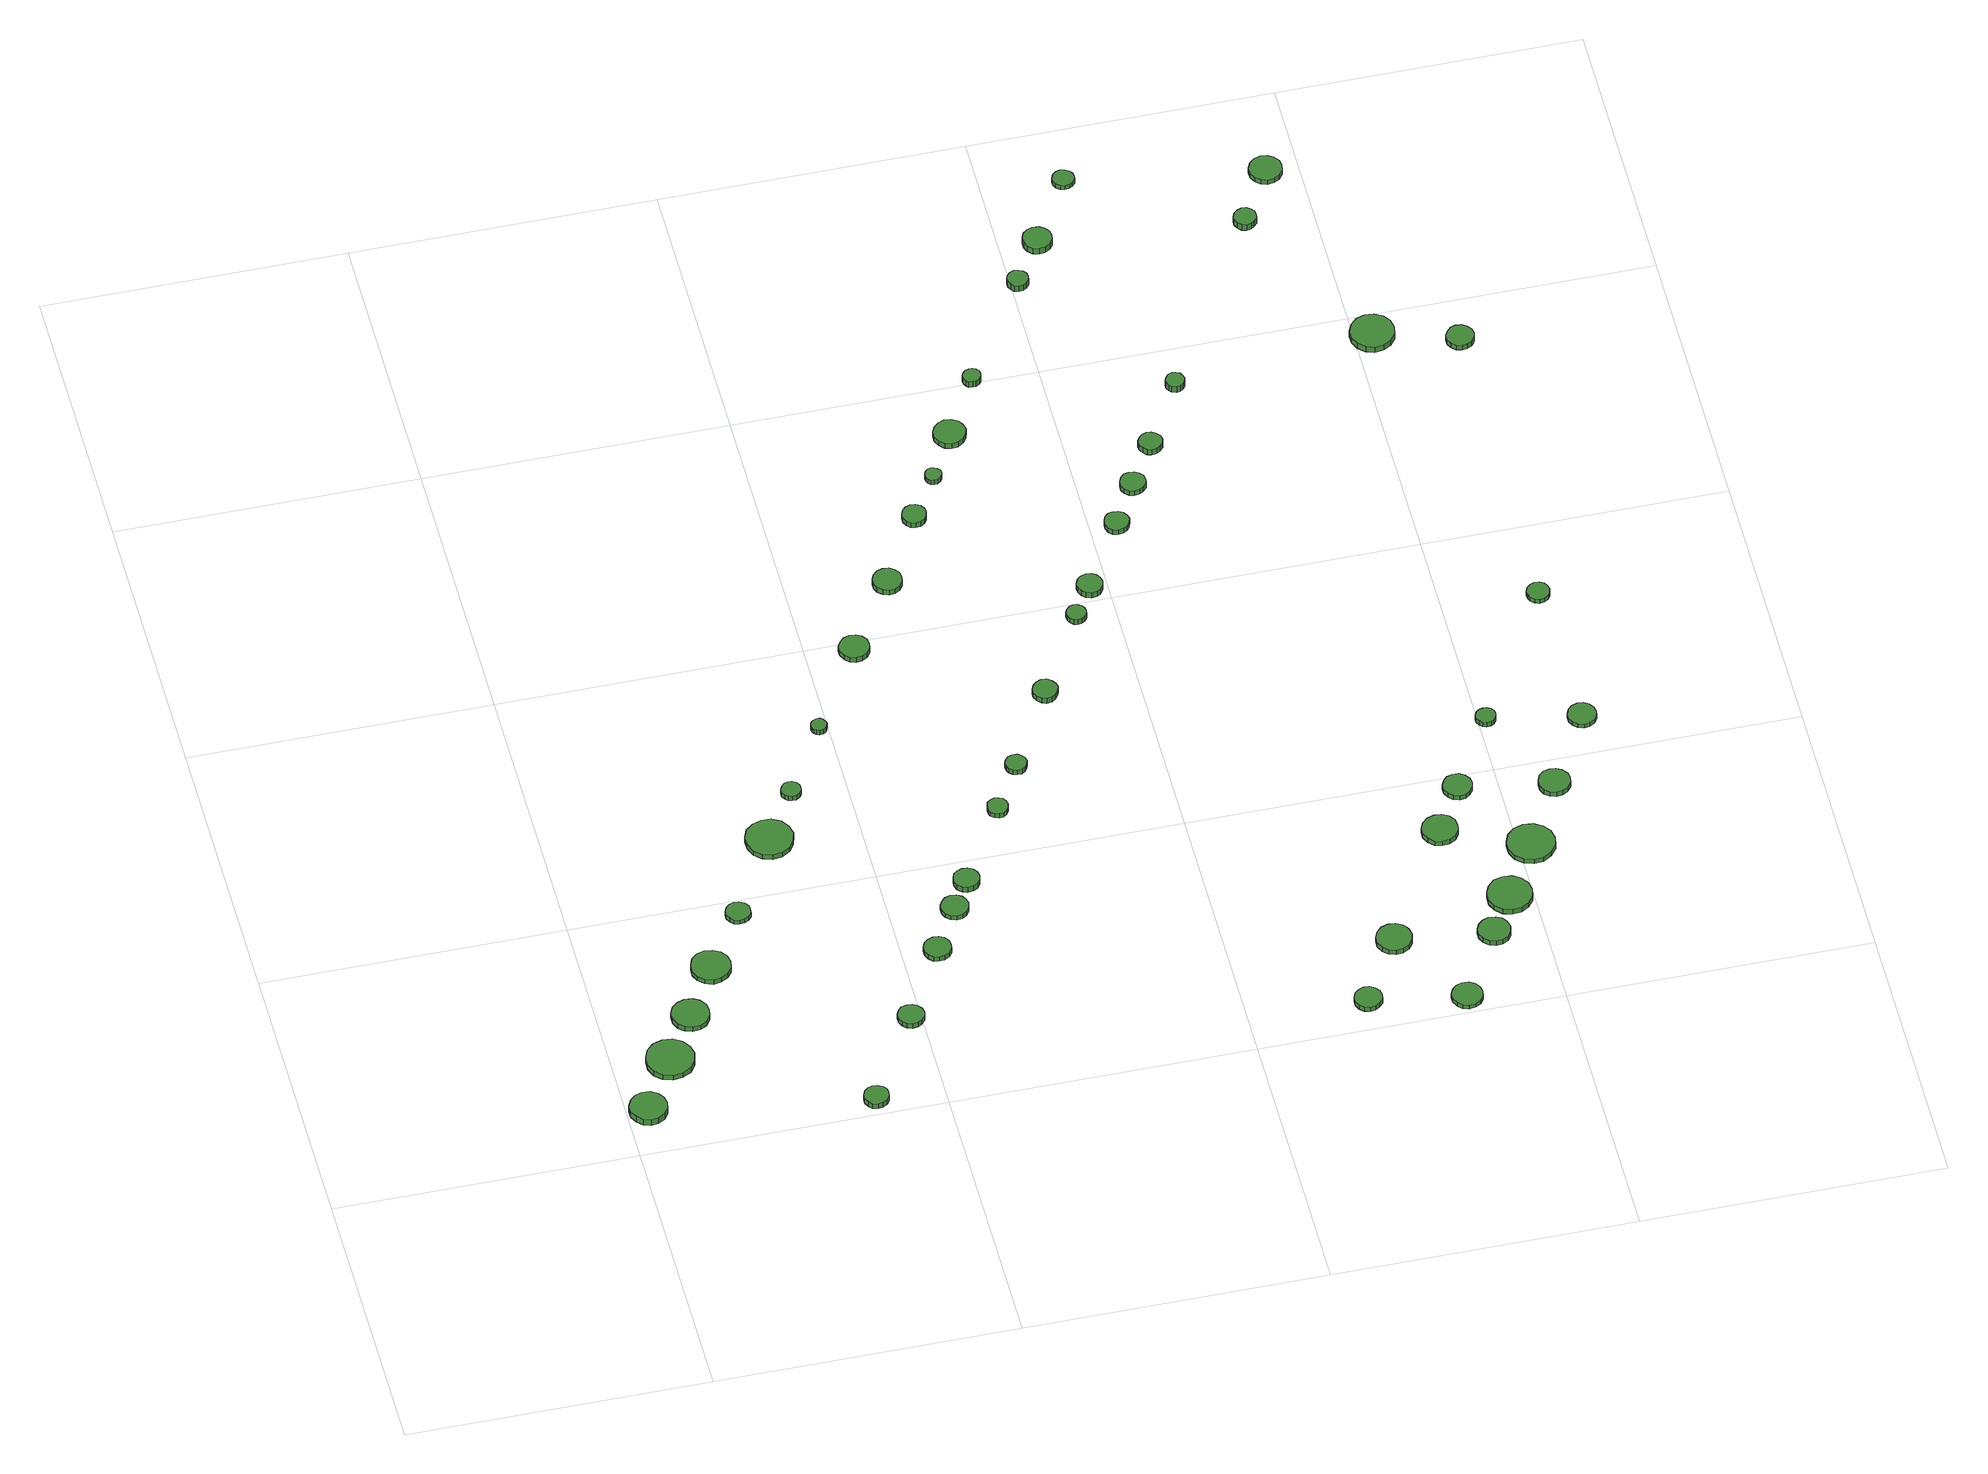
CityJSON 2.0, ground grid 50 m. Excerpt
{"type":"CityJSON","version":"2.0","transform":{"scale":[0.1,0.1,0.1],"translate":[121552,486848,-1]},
"CityObjects":{
"tree1":{"type":"SolitaryVegetationObject","attributes":{"function":"something"},"geometry":[{"type":"MultiSurface","lod":"1","boundaries":[[[0,1,2,3,4,5,6,7,8,9,10,11,12,13,14]],[[15,16,17,18,19,20,21,22,23,24,25,26,27,28,29]],[[0,29,28,1]],[[1,28,27,2]],[[2,27,26,3]],[[3,26,25,4]],[[4,25,24,5]],[[5,24,23,6]],[[6,23,22,7]],[[7,22,21,8]],[[8,21,20,9]],[[9,20,19,10]],[[10,19,18,11]],[[11,18,17,12]],[[12,17,16,13]],[[13,16,15,14]],[[14,15,29,0]]]}]},
"tree2":{"type":"SolitaryVegetationObject","attributes":{"function":"something"},"geometry":[{"type":"MultiSurface","lod":"1","boundaries":[[[30,31,32,33,34,35,36,37,38,39,40,41,42,43,44]],[[45,46,47,48,49,50,51,52,53,54,55,56,57,58,59]],[[30,59,58,31]],[[31,58,57,32]],[[32,57,56,33]],[[33,56,55,34]],[[34,55,54,35]],[[35,54,53,36]],[[36,53,52,37]],[[37,52,51,38]],[[38,51,50,39]],[[39,50,49,40]],[[40,49,48,41]],[[41,48,47,42]],[[42,47,46,43]],[[43,46,45,44]],[[44,45,59,30]]]}]},
"tree3":{"type":"SolitaryVegetationObject","attributes":{"function":"something"},"geometry":[{"type":"MultiSurface","lod":"1","boundaries":[[[60,61,62,63,64,65,66,67,68,69,70,71,72,73,74]],[[75,76,77,78,79,80,81,82,83,84,85,86,87,88,89]],[[60,89,88,61]],[[61,88,87,62]],[[62,87,86,63]],[[63,86,85,64]],[[64,85,84,65]],[[65,84,83,66]],[[66,83,82,67]],[[67,82,81,68]],[[68,81,80,69]],[[69,80,79,70]],[[70,79,78,71]],[[71,78,77,72]],[[72,77,76,73]],[[73,76,75,74]],[[74,75,89,60]]]}]},
"tree4":{"type":"SolitaryVegetationObject","attributes":{"function":"something"},"geometry":[{"type":"MultiSurface","lod":"1","boundaries":[[[90,91,92,93,94,95,96,97,98,99,100,101,102,103,104]],[[105,106,107,108,109,110,111,112,113,114,115,116,117,118,119]],[[90,119,118,91]],[[91,118,117,92]],[[92,117,116,93]],[[93,116,115,94]],[[94,115,114,95]],[[95,114,113,96]],[[96,113,112,97]],[[97,112,111,98]],[[98,111,110,99]],[[99,110,109,100]],[[100,109,108,101]],[[101,108,107,102]],[[102,107,106,103]],[[103,106,105,104]],[[104,105,119,90]]]}]},
"tree5":{"type":"SolitaryVegetationObject","attributes":{"function":"something"},"geometry":[{"type":"MultiSurface","lod":"1","boundaries":[[[120,121,122,123,124,125,126,127,128,129,130,131,132,133,134]],[[135,136,137,138,139,140,141,142,143,144,145,146,147,148,149]],[[120,149,148,121]],[[121,148,147,122]],[[122,147,146,123]],[[123,146,145,124]],[[124,145,144,125]],[[125,144,143,126]],[[126,143,142,127]],[[127,142,141,128]],[[128,141,140,129]],[[129,140,139,130]],[[130,139,138,131]],[[131,138,137,132]],[[132,137,136,133]],[[133,136,135,134]],[[134,135,149,120]]]}]},
"tree6":{"type":"SolitaryVegetationObject","attributes":{"function":"something"},"geometry":[{"type":"MultiSurface","lod":"1","boundaries":[[[150,151,152,153,154,155,156,157,158,159,160,161,162,163,164]],[[165,166,167,168,169,170,171,172,173,174,175,176,177,178,179]],[[150,179,178,151]],[[151,178,177,152]],[[152,177,176,153]],[[153,176,175,154]],[[154,175,174,155]],[[155,174,173,156]],[[156,173,172,157]],[[157,172,171,158]],[[158,171,170,159]],[[159,170,169,160]],[[160,169,168,161]],[[161,168,167,162]],[[162,167,166,163]],[[163,166,165,164]],[[164,165,179,150]]]}]},
"tree7":{"type":"SolitaryVegetationObject","attributes":{"function":"something"},"geometry":[{"type":"MultiSurface","lod":"1","boundaries":[[[180,181,182,183,184,185,186,187,188,189,190,191,192,193,194]],[[195,196,197,198,199,200,201,202,203,204,205,206,207,208,209]],[[180,209,208,181]],[[181,208,207,182]],[[182,207,206,183]],[[183,206,205,184]],[[184,205,204,185]],[[185,204,203,186]],[[186,203,202,187]],[[187,202,201,188]],[[188,201,200,189]],[[189,200,199,190]],[[190,199,198,191]],[[191,198,197,192]],[[192,197,196,193]],[[193,196,195,194]],[[194,195,209,180]]]}]},
"tree8":{"type":"SolitaryVegetationObject","attributes":{"function":"something"},"geometry":[{"type":"MultiSurface","lod":"1","boundaries":[[[210,211,212,213,214,215,216,217,218,219,220,221,222,223,224]],[[225,226,227,228,229,230,231,232,233,234,235,236,237,238,239]],[[210,239,238,211]],[[211,238,237,212]],[[212,237,236,213]],[[213,236,235,214]],[[214,235,234,215]],[[215,234,233,216]],[[216,233,232,217]],[[217,232,231,218]],[[218,231,230,219]],[[219,230,229,220]],[[220,229,228,221]],[[221,228,227,222]],[[222,227,226,223]],[[223,226,225,224]],[[224,225,239,210]]]}]},
"tree9":{"type":"SolitaryVegetationObject","attributes":{"function":"something"},"geometry":[{"type":"MultiSurface","lod":"1","boundaries":[[[240,241,242,243,244,245,246,247,248,249,250,251,252,253,254]],[[255,256,257,258,259,260,261,262,263,264,265,266,267,268,269]],[[240,269,268,241]],[[241,268,267,242]],[[242,267,266,243]],[[243,266,265,244]],[[244,265,264,245]],[[245,264,263,246]],[[246,263,262,247]],[[247,262,261,248]],[[248,261,260,249]],[[249,260,259,250]],[[250,259,258,251]],[[251,258,257,252]],[[252,257,256,253]],[[253,256,255,254]],[[254,255,269,240]]]}]},
"tree10":{"type":"SolitaryVegetationObject","attributes":{"function":"something"},"geometry":[{"type":"MultiSurface","lod":"1","boundaries":[[[270,271,272,273,274,275,276,277,278,279,280,281,282,283,284]],[[285,286,287,288,289,290,291,292,293,294,295,296,297,298,299]],[[270,299,298,271]],[[271,298,297,272]],[[272,297,296,273]],[[273,296,295,274]],[[274,295,294,275]],[[275,294,293,276]],[[276,293,292,277]],[[277,292,291,278]],[[278,291,290,279]],[[279,290,289,280]],[[280,289,288,281]],[[281,288,287,282]],[[282,287,286,283]],[[283,286,285,284]],[[284,285,299,270]]]}]},
"tree11":{"type":"SolitaryVegetationObject","attributes":{"function":"something"},"geometry":[{"type":"MultiSurface","lod":"1","boundaries":[[[300,301,302,303,304,305,306,307,308,309,310,311,312,313,314]],[[315,316,317,318,319,320,321,322,323,324,325,326,327,328,329]],[[300,329,328,301]],[[301,328,327,302]],[[302,327,326,303]],[[303,326,325,304]],[[304,325,324,305]],[[305,324,323,306]],[[306,323,322,307]],[[307,322,321,308]],[[308,321,320,309]],[[309,320,319,310]],[[310,319,318,311]],[[311,318,317,312]],[[312,317,316,313]],[[313,316,315,314]],[[314,315,329,300]]]}]},
"tree12":{"type":"SolitaryVegetationObject","attributes":{"function":"something"},"geometry":[{"type":"MultiSurface","lod":"1","boundaries":[[[330,331,332,333,334,335,336,337,338,339,340,341,342,343,344]],[[345,346,347,348,349,350,351,352,353,354,355,356,357,358,359]],[[330,359,358,331]],[[331,358,357,332]],[[332,357,356,333]],[[333,356,355,334]],[[334,355,354,335]],[[335,354,353,336]],[[336,353,352,337]],[[337,352,351,338]],[[338,351,350,339]],[[339,350,349,340]],[[340,349,348,341]],[[341,348,347,342]],[[342,347,346,343]],[[343,346,345,344]],[[344,345,359,330]]]}]},
"tree13":{"type":"SolitaryVegetationObject","attributes":{"function":"something"},"geometry":[{"type":"MultiSurface","lod":"1","boundaries":[[[360,361,362,363,364,365,366,367,368,369,370,371,372,373,374]],[[375,376,377,378,379,380,381,382,383,384,385,386,387,388,389]],[[360,389,388,361]],[[361,388,387,362]],[[362,387,386,363]],[[363,386,385,364]],[[364,385,384,365]],[[365,384,383,366]],[[366,383,382,367]],[[367,382,381,368]],[[368,381,380,369]],[[369,380,379,370]],[[370,379,378,371]],[[371,378,377,372]],[[372,377,376,373]],[[373,376,375,374]],[[374,375,389,360]]]}]},
"tree14":{"type":"SolitaryVegetationObject","attributes":{"function":"something"},"geometry":[{"type":"MultiSurface","lod":"1","boundaries":[[[390,391,392,393,394,395,396,397,398,399,400,401,402,403,404]],[[405,406,407,408,409,410,411,412,413,414,415,416,417,418,419]],[[390,419,418,391]],[[391,418,417,392]],[[392,417,416,393]],[[393,416,415,394]],[[394,415,414,395]],[[395,414,413,396]],[[396,413,412,397]],[[397,412,411,398]],[[398,411,410,399]],[[399,410,409,400]],[[400,409,408,401]],[[401,408,407,402]],[[402,407,406,403]],[[403,406,405,404]],[[404,405,419,390]]]}]},
"tree15":{"type":"SolitaryVegetationObject","attributes":{"function":"something"},"geometry":[{"type":"MultiSurface","lod":"1","boundaries":[[[420,421,422,423,424,425,426,427,428,429,430,431,432,433,434]],[[435,436,437,438,439,440,441,442,443,444,445,446,447,448,449]],[[420,449,448,421]],[[421,448,447,422]],[[422,447,446,423]],[[423,446,445,424]],[[424,445,444,425]],[[425,444,443,426]],[[426,443,442,427]],[[427,442,441,428]],[[428,441,440,429]],[[429,440,439,430]],[[430,439,438,431]],[[431,438,437,432]],[[432,437,436,433]],[[433,436,435,434]],[[434,435,449,420]]]}]},
"tree16":{"type":"SolitaryVegetationObject","attributes":{"function":"something"},"geometry":[{"type":"MultiSurface","lod":"1","boundaries":[[[450,451,452,453,454,455,456,457,458,459,460,461,462,463,464]],[[465,466,467,468,469,470,471,472,473,474,475,476,477,478,479]],[[450,479,478,451]],[[451,478,477,452]],[[452,477,476,453]],[[453,476,475,454]],[[454,475,474,455]],[[455,474,473,456]],[[456,473,472,457]],[[457,472,471,458]],[[458,471,470,459]],[[459,470,469,460]],[[460,469,468,461]],[[461,468,467,462]],[[462,467,466,463]],[[463,466,465,464]],[[464,465,479,450]]]}]},
"tree17":{"type":"SolitaryVegetationObject","attributes":{"function":"something"},"geometry":[{"type":"MultiSurface","lod":"1","boundaries":[[[480,481,482,483,484,485,486,487,488,489,490,491,492,493,494]],[[495,496,497,498,499,500,501,502,503,504,505,506,507,508,509]],[[480,509,508,481]],[[481,508,507,482]],[[482,507,506,483]],[[483,506,505,484]],[[484,505,504,485]],[[485,504,503,486]],[[486,503,502,487]],[[487,502,501,488]],[[488,501,500,489]],[[489,500,499,490]],[[490,499,498,491]],[[491,498,497,492]],[[492,497,496,493]],[[493,496,495,494]],[[494,495,509,480]]]}]},
"tree18":{"type":"SolitaryVegetationObject","attributes":{"function":"something"},"geometry":[{"type":"MultiSurface","lod":"1","boundaries":[[[510,511,512,513,514,515,516,517,518,519,520,521,522,523,524]],[[525,526,527,528,529,530,531,532,533,534,535,536,537,538,539]],[[510,539,538,511]],[[511,538,537,512]],[[512,537,536,513]],[[513,536,535,514]],[[514,535,534,515]],[[515,534,533,516]],[[516,533,532,517]],[[517,532,531,518]],[[518,531,530,519]],[[519,530,529,520]],[[520,529,528,521]],[[521,528,527,522]],[[522,527,526,523]],[[523,526,525,524]],[[524,525,539,510]]]}]},
"tree19":{"type":"SolitaryVegetationObject","attributes":{"function":"something"},"geometry":[{"type":"MultiSurface","lod":"1","boundaries":[[[540,541,542,543,544,545,546,547,548,549,550,551,552,553,554]],[[555,556,557,558,559,560,561,562,563,564,565,566,567,568,569]],[[540,569,568,541]],[[541,568,567,542]],[[542,567,566,543]],[[543,566,565,544]],[[544,565,564,545]],[[545,564,563,546]],[[546,563,562,547]],[[547,562,561,548]],[[548,561,560,549]],[[549,560,559,550]],[[550,559,558,551]],[[551,558,557,552]],[[552,557,556,553]],[[553,556,555,554]],[[554,555,569,540]]]}]},
"tree20":{"type":"SolitaryVegetationObject","attributes":{"function":"something"},"geometry":[{"type":"MultiSurface","lod":"1","boundaries":[[[570,571,572,573,574,575,576,577,578,579,580,581,582,583,584]],[[585,586,587,588,589,590,591,592,593,594,595,596,597,598,599]],[[570,599,598,571]],[[571,598,597,572]],[[572,597,596,573]],[[573,596,595,574]],[[574,595,594,575]],[[575,594,593,576]],[[576,593,592,577]],[[577,592,591,578]],[[578,591,590,579]],[[579,590,589,580]],[[580,589,588,581]],[[581,588,587,582]],[[582,587,586,583]],[[583,586,585,584]],[[584,585,599,570]]]}]},
"tree21":{"type":"SolitaryVegetationObject","attributes":{"function":"something"},"geometry":[{"type":"MultiSurface","lod":"1","boundaries":[[[600,601,602,603,604,605,606,607,608,609,610,611,612,613,614]],[[615,616,617,618,619,620,621,622,623,624,625,626,627,628,629]],[[600,629,628,601]],[[601,628,627,602]],[[602,627,626,603]],[[603,626,625,604]],[[604,625,624,605]],[[605,624,623,606]],[[606,623,622,607]],[[607,622,621,608]],[[608,621,620,609]],[[609,620,619,610]],[[610,619,618,611]],[[611,618,617,612]],[[612,617,616,613]],[[613,616,615,614]],[[614,615,629,600]]]}]},
"tree22":{"type":"SolitaryVegetationObject","attributes":{"function":"something"},"geometry":[{"type":"MultiSurface","lod":"1","boundaries":[[[630,631,632,633,634,635,636,637,638,639,640,641,642,643,644]],[[645,646,647,648,649,650,651,652,653,654,655,656,657,658,659]],[[630,659,658,631]],[[631,658,657,632]],[[632,657,656,633]],[[633,656,655,634]],[[634,655,654,635]],[[635,654,653,636]],[[636,653,652,637]],[[637,652,651,638]],[[638,651,650,639]],[[639,650,649,640]],[[640,649,648,641]],[[641,648,647,642]],[[642,647,646,643]],[[643,646,645,644]],[[644,645,659,630]]]}]},
"tree23":{"type":"SolitaryVegetationObject","attributes":{"function":"something"},"geometry":[{"type":"MultiSurface","lod":"1","boundaries":[[[660,661,662,663,664,665,666,667,668,669,670,671,672,673,674]],[[675,676,677,678,679,680,681,682,683,684,685,686,687,688,689]],[[660,689,688,661]],[[661,688,687,662]],[[662,687,686,663]],[[663,686,685,664]],[[664,685,684,665]],[[665,684,683,666]],[[666,683,682,667]],[[667,682,681,668]],[[668,681,680,669]],[[669,680,679,670]],[[670,679,678,671]],[[671,678,677,672]],[[672,677,676,673]],[[673,676,675,674]],[[674,675,689,660]]]}]},
"tree24":{"type":"SolitaryVegetationObject","attributes":{"function":"something"},"geometry":[{"type":"MultiSurface","lod":"1","boundaries":[[[690,691,692,693,694,695,696,697,698,699,700,701,702,703,704]],[[705,706,707,708,709,710,711,712,713,714,715,716,717,718,719]],[[690,719,718,691]],[[691,718,717,692]],[[692,717,716,693]],[[693,716,715,694]],[[694,715,714,695]],[[695,714,713,696]],[[696,713,712,697]],[[697,712,711,698]],[[698,711,710,699]],[[699,710,709,700]],[[700,709,708,701]],[[701,708,707,702]],[[702,707,706,703]],[[703,706,705,704]],[[704,705,719,690]]]}]},
"tree25":{"type":"SolitaryVegetationObject","attributes":{"function":"something"},"geometry":[{"type":"MultiSurface","lod":"1","boundaries":[[[720,721,722,723,724,725,726,727,728,729,730,731,732,733,734]],[[735,736,737,738,739,740,741,742,743,744,745,746,747,748,749]],[[720,749,748,721]],[[721,748,747,722]],[[722,747,746,723]],[[723,746,745,724]],[[724,745,744,725]],[[725,744,743,726]],[[726,743,742,727]],[[727,742,741,728]],[[728,741,740,729]],[[729,740,739,730]],[[730,739,738,731]],[[731,738,737,732]],[[732,737,736,733]],[[733,736,735,734]],[[734,735,749,720]]]}]},
"tree26":{"type":"SolitaryVegetationObject","attributes":{"function":"something"},"geometry":[{"type":"MultiSurface","lod":"1","boundaries":[[[750,751,752,753,754,755,756,757,758,759,760,761,762,763,764]],[[765,766,767,768,769,770,771,772,773,774,775,776,777,778,779]],[[750,779,778,751]],[[751,778,777,752]],[[752,777,776,753]],[[753,776,775,754]],[[754,775,774,755]],[[755,774,773,756]],[[756,773,772,757]],[[757,772,771,758]],[[758,771,770,759]],[[759,770,769,760]],[[760,769,768,761]],[[761,768,767,762]],[[762,767,766,763]],[[763,766,765,764]],[[764,765,779,750]]]}]},
"tree27":{"type":"SolitaryVegetationObject","attributes":{"function":"something"},"geometry":[{"type":"MultiSurface","lod":"1","boundaries":[[[780,781,782,783,784,785,786,787,788,789,790,791,792,793,794]],[[795,796,797,798,799,800,801,802,803,804,805,806,807,808,809]],[[780,809,808,781]],[[781,808,807,782]],[[782,807,806,783]],[[783,806,805,784]],[[784,805,804,785]],[[785,804,803,786]],[[786,803,802,787]],[[787,802,801,788]],[[788,801,800,789]],[[789,800,799,790]],[[790,799,798,791]],[[791,798,797,792]],[[792,797,796,793]],[[793,796,795,794]],[[794,795,809,780]]]}]},
"tree28":{"type":"SolitaryVegetationObject","attributes":{"function":"something"},"geometry":[{"type":"MultiSurface","lod":"1","boundaries":[[[810,811,812,813,814,815,816,817,818,819,820,821,822,823,824]],[[825,826,827,828,829,830,831,832,833,834,835,836,837,838,839]],[[810,839,838,811]],[[811,838,837,812]],[[812,837,836,813]],[[813,836,835,814]],[[814,835,834,815]],[[815,834,833,816]],[[816,833,832,817]],[[817,832,831,818]],[[818,831,830,819]],[[819,830,829,820]],[[820,829,828,821]],[[821,828,827,822]],[[822,827,826,823]],[[823,826,825,824]],[[824,825,839,810]]]}]},
"tree29":{"type":"SolitaryVegetationObject","attributes":{"function":"something"},"geometry":[{"type":"MultiSurface","lod":"1","boundaries":[[[840,841,842,843,844,845,846,847,848,849,850,851,852,853,854]],[[855,856,857,858,859,860,861,862,863,864,865,866,867,868,869]],[[840,869,868,841]],[[841,868,867,842]],[[842,867,866,843]],[[843,866,865,844]],[[844,865,864,845]],[[845,864,863,846]],[[846,863,862,847]],[[847,862,861,848]],[[848,861,860,849]],[[849,860,859,850]],[[850,859,858,851]],[[851,858,857,852]],[[852,857,856,853]],[[853,856,855,854]],[[854,855,869,840]]]}]},
"tree30":{"type":"SolitaryVegetationObject","attributes":{"function":"something"},"geometry":[{"type":"MultiSurface","lod":"1","boundaries":[[[870,871,872,873,874,875,876,877,878,879,880,881,882,883,884]],[[885,886,887,888,889,890,891,892,893,894,895,896,897,898,899]],[[870,899,898,871]],[[871,898,897,872]],[[872,897,896,873]],[[873,896,895,874]],[[874,895,894,875]],[[875,894,893,876]],[[876,893,892,877]],[[877,892,891,878]],[[878,891,890,879]],[[879,890,889,880]],[[880,889,888,881]],[[881,888,887,882]],[[882,887,886,883]],[[883,886,885,884]],[[884,885,899,870]]]}]},
"tree31":{"type":"SolitaryVegetationObject","attributes":{"function":"something"},"geometry":[{"type":"MultiSurface","lod":"1","boundaries":[[[900,901,902,903,904,905,906,907,908,909,910,911,912,913,914]],[[915,916,917,918,919,920,921,922,923,924,925,926,927,928,929]],[[900,929,928,901]],[[901,928,927,902]],[[902,927,926,903]],[[903,926,925,904]],[[904,925,924,905]],[[905,924,923,906]],[[906,923,922,907]],[[907,922,921,908]],[[908,921,920,909]],[[909,920,919,910]],[[910,919,918,911]],[[911,918,917,912]],[[912,917,916,913]],[[913,916,915,914]],[[914,915,929,900]]]}]},
"tree32":{"type":"SolitaryVegetationObject","attributes":{"function":"something"},"geometry":[{"type":"MultiSurface","lod":"1","boundaries":[[[930,931,932,933,934,935,936,937,938,939,940,941,942,943,944]],[[945,946,947,948,949,950,951,952,953,954,955,956,957,958,959]],[[930,959,958,931]],[[931,958,957,932]],[[932,957,956,933]],[[933,956,955,934]],[[934,955,954,935]],[[935,954,953,936]],[[936,953,952,937]],[[937,952,951,938]],[[938,951,950,939]],[[939,950,949,940]],[[940,949,948,941]],[[941,948,947,942]],[[942,947,946,943]],[[943,946,945,944]],[[944,945,959,930]]]}]},
"tree33":{"type":"SolitaryVegetationObject","attributes":{"function":"something"},"geometry":[{"type":"MultiSurface","lod":"1","boundaries":[[[960,961,962,963,964,965,966,967,968,969,970,971,972,973,974]],[[975,976,977,978,979,980,981,982,983,984,985,986,987,988,989]],[[960,989,988,961]],[[961,988,987,962]],[[962,987,986,963]],[[963,986,985,964]],[[964,985,984,965]],[[965,984,983,966]],[[966,983,982,967]],[[967,982,981,968]],[[968,981,980,969]],[[969,980,979,970]],[[970,979,978,971]],[[971,978,977,972]],[[972,977,976,973]],[[973,976,975,974]],[[974,975,989,960]]]}]},
"tree34":{"type":"SolitaryVegetationObject","attributes":{"function":"something"},"geometry":[{"type":"MultiSurface","lod":"1","boundaries":[[[990,991,992,993,994,995,996,997,998,999,1000,1001,1002,1003,1004]],[[1005,1006,1007,1008,1009,1010,1011,1012,1013,1014,1015,1016,1017,1018,1019]],[[990,1019,1018,991]],[[991,1018,1017,992]],[[992,1017,1016,993]],[[993,1016,1015,994]],[[994,1015,1014,995]],[[995,1014,1013,996]],[[996,1013,1012,997]],[[997,1012,1011,998]],[[998,1011,1010,999]],[[999,1010,1009,1000]],[[1000,1009,1008,1001]],[[1001,1008,1007,1002]],[[1002,1007,1006,1003]],[[1003,1006,1005,1004]],[[1004,1005,1019,990]]]}]},
"tree35":{"type":"SolitaryVegetationObject","attributes":{"function":"something"},"geometry":[{"type":"MultiSurface","lod":"1","boundaries":[[[1020,1021,1022,1023,1024,1025,1026,1027,1028,1029,1030,1031,1032,1033,1034]],[[1035,1036,1037,1038,1039,1040,1041,1042,1043,1044,1045,1046,1047,1048,1049]],[[1020,1049,1048,1021]],[[1021,1048,1047,1022]],[[1022,1047,1046,1023]],[[1023,1046,1045,1024]],[[1024,1045,1044,1025]],[[1025,1044,1043,1026]],[[1026,1043,1042,1027]],[[1027,1042,1041,1028]],[[1028,1041,1040,1029]],[[1029,1040,1039,1030]],[[1030,1039,1038,1031]],[[1031,1038,1037,1032]],[[1032,1037,1036,1033]],[[1033,1036,1035,1034]],[[1034,1035,1049,1020]]]}]},
"tree36":{"type":"SolitaryVegetationObject","attributes":{"function":"something"},"geometry":[{"type":"MultiSurface","lod":"1","boundaries":[[[1050,1051,1052,1053,1054,1055,1056,1057,1058,1059,1060,1061,1062,1063,1064]],[[1065,1066,1067,1068,1069,1070,1071,1072,1073,1074,1075,1076,1077,1078,1079]],[[1050,1079,1078,1051]],[[1051,1078,1077,1052]],[[1052,1077,1076,1053]],[[1053,1076,1075,1054]],[[1054,1075,1074,1055]],[[1055,1074,1073,1056]],[[1056,1073,1072,1057]],[[1057,1072,1071,1058]],[[1058,1071,1070,1059]],[[1059,1070,1069,1060]],[[1060,1069,1068,1061]],[[1061,1068,1067,1062]],[[1062,1067,1066,1063]],[[1063,1066,1065,1064]],[[1064,1065,1079,1050]]]}]},
"tree37":{"type":"SolitaryVegetationObject","attributes":{"function":"something"},"geometry":[{"type":"MultiSurface","lod":"1","boundaries":[[[1080,1081,1082,1083,1084,1085,1086,1087,1088,1089,1090,1091,1092,1093,1094]],[[1095,1096,1097,1098,1099,1100,1101,1102,1103,1104,1105,1106,1107,1108,1109]],[[1080,1109,1108,1081]],[[1081,1108,1107,1082]],[[1082,1107,1106,1083]],[[1083,1106,1105,1084]],[[1084,1105,1104,1085]],[[1085,1104,1103,1086]],[[1086,1103,1102,1087]],[[1087,1102,1101,1088]],[[1088,1101,1100,1089]],[[1089,1100,1099,1090]],[[1090,1099,1098,1091]],[[1091,1098,1097,1092]],[[1092,1097,1096,1093]],[[1093,1096,1095,1094]],[[1094,1095,1109,1080]]]}]},
"tree38":{"type":"SolitaryVegetationObject","attributes":{"function":"something"},"geometry":[{"type":"MultiSurface","lod":"1","boundaries":[[[1110,1111,1112,1113,1114,1115,1116,1117,1118,1119,1120,1121,1122,1123,1124]],[[1125,1126,1127,1128,1129,1130,1131,1132,1133,1134,1135,1136,1137,1138,1139]],[[1110,1139,1138,1111]],[[1111,1138,1137,1112]],[[1112,1137,1136,1113]],[[1113,1136,1135,1114]],[[1114,1135,1134,1115]],[[1115,1134,1133,1116]],[[1116,1133,1132,1117]],[[1117,1132,1131,1118]],[[1118,1131,1130,1119]],[[1119,1130,1129,1120]],[[1120,1129,1128,1121]],[[1121,1128,1127,1122]],[[1122,1127,1126,1123]],[[1123,1126,1125,1124]],[[1124,1125,1139,1110]]]}]},
"tree39":{"type":"SolitaryVegetationObject","attributes":{"function":"something"},"geometry":[{"type":"MultiSurface","lod":"1","boundaries":[[[1140,1141,1142,1143,1144,1145,1146,1147,1148,1149,1150,1151,1152,1153,1154]],[[1155,1156,1157,1158,1159,1160,1161,1162,1163,1164,1165,1166,1167,1168,1169]],[[1140,1169,1168,1141]],[[1141,1168,1167,1142]],[[1142,1167,1166,1143]],[[1143,1166,1165,1144]],[[1144,1165,1164,1145]],[[1145,1164,1163,1146]],[[1146,1163,1162,1147]],[[1147,1162,1161,1148]],[[1148,1161,1160,1149]],[[1149,1160,1159,1150]],[[1150,1159,1158,1151]],[[1151,1158,1157,1152]],[[1152,1157,1156,1153]],[[1153,1156,1155,1154]],[[1154,1155,1169,1140]]]}]},
"tree40":{"type":"SolitaryVegetationObject","attributes":{"function":"something"},"geometry":[{"type":"MultiSurface","lod":"1","boundaries":[[[1170,1171,1172,1173,1174,1175,1176,1177,1178,1179,1180,1181,1182,1183,1184]],[[1185,1186,1187,1188,1189,1190,1191,1192,1193,1194,1195,1196,1197,1198,1199]],[[1170,1199,1198,1171]],[[1171,1198,1197,1172]],[[1172,1197,1196,1173]],[[1173,1196,1195,1174]],[[1174,1195,1194,1175]],[[1175,1194,1193,1176]],[[1176,1193,1192,1177]],[[1177,1192,1191,1178]],[[1178,1191,1190,1179]],[[1179,1190,1189,1180]],[[1180,1189,1188,1181]],[[1181,1188,1187,1182]],[[1182,1187,1186,1183]],[[1183,1186,1185,1184]],[[1184,1185,1199,1170]]]}]},
"tree41":{"type":"SolitaryVegetationObject","attributes":{"function":"something"},"geometry":[{"type":"MultiSurface","lod":"1","boundaries":[[[1200,1201,1202,1203,1204,1205,1206,1207,1208,1209,1210,1211,1212,1213,1214]],[[1215,1216,1217,1218,1219,1220,1221,1222,1223,1224,1225,1226,1227,1228,1229]],[[1200,1229,1228,1201]],[[1201,1228,1227,1202]],[[1202,1227,1226,1203]],[[1203,1226,1225,1204]],[[1204,1225,1224,1205]],[[1205,1224,1223,1206]],[[1206,1223,1222,1207]],[[1207,1222,1221,1208]],[[1208,1221,1220,1209]],[[1209,1220,1219,1210]],[[1210,1219,1218,1211]],[[1211,1218,1217,1212]],[[1212,1217,1216,1213]],[[1213,1216,1215,1214]],[[1214,1215,1229,1200]]]}]},
"tree42":{"type":"SolitaryVegetationObject","attributes":{"function":"something"},"geometry":[{"type":"MultiSurface","lod":"1","boundaries":[[[1230,1231,1232,1233,1234,1235,1236,1237,1238,1239,1240,1241,1242,1243,1244]],[[1245,1246,1247,1248,1249,1250,1251,1252,1253,1254,1255,1256,1257,1258,1259]],[[1230,1259,1258,1231]],[[1231,1258,1257,1232]],[[1232,1257,1256,1233]],[[1233,1256,1255,1234]],[[1234,1255,1254,1235]],[[1235,1254,1253,1236]],[[1236,1253,1252,1237]],[[1237,1252,1251,1238]],[[1238,1251,1250,1239]],[[1239,1250,1249,1240]],[[1240,1249,1248,1241]],[[1241,1248,1247,1242]],[[1242,1247,1246,1243]],[[1243,1246,1245,1244]],[[1244,1245,1259,1230]]]}]},
"tree43":{"type":"SolitaryVegetationObject","attributes":{"function":"something"},"geometry":[{"type":"MultiSurface","lod":"1","boundaries":[[[1260,1261,1262,1263,1264,1265,1266,1267,1268,1269,1270,1271,1272,1273,1274]],[[1275,1276,1277,1278,1279,1280,1281,1282,1283,1284,1285,1286,1287,1288,1289]],[[1260,1289,1288,1261]],[[1261,1288,1287,1262]],[[1262,1287,1286,1263]],[[1263,1286,1285,1264]],[[1264,1285,1284,1265]],[[1265,1284,1283,1266]],[[1266,1283,1282,1267]],[[1267,1282,1281,1268]],[[1268,1281,1280,1269]],[[1269,1280,1279,1270]],[[1270,1279,1278,1271]],[[1271,1278,1277,1272]],[[1272,1277,1276,1273]],[[1273,1276,1275,1274]],[[1274,1275,1289,1260]]]}]},
"tree44":{"type":"SolitaryVegetationObject","attributes":{"function":"something"},"geometry":[{"type":"MultiSurface","lod":"1","boundaries":[[[1290,1291,1292,1293,1294,1295,1296,1297,1298,1299,1300,1301,1302,1303,1304]],[[1305,1306,1307,1308,1309,1310,1311,1312,1313,1314,1315,1316,1317,1318,1319]],[[1290,1319,1318,1291]],[[1291,1318,1317,1292]],[[1292,1317,1316,1293]],[[1293,1316,1315,1294]],[[1294,1315,1314,1295]],[[1295,1314,1313,1296]],[[1296,1313,1312,1297]],[[1297,1312,1311,1298]],[[1298,1311,1310,1299]],[[1299,1310,1309,1300]],[[1300,1309,1308,1301]],[[1301,1308,1307,1302]],[[1302,1307,1306,1303]],[[1303,1306,1305,1304]],[[1304,1305,1319,1290]]]}]},
"tree45":{"type":"SolitaryVegetationObject","attributes":{"function":"something"},"geometry":[{"type":"MultiSurface","lod":"1","boundaries":[[[1320,1321,1322,1323,1324,1325,1326,1327,1328,1329,1330,1331,1332,1333,1334]],[[1335,1336,1337,1338,1339,1340,1341,1342,1343,1344,1345,1346,1347,1348,1349]],[[1320,1349,1348,1321]],[[1321,1348,1347,1322]],[[1322,1347,1346,1323]],[[1323,1346,1345,1324]],[[1324,1345,1344,1325]],[[1325,1344,1343,1326]],[[1326,1343,1342,1327]],[[1327,1342,1341,1328]],[[1328,1341,1340,1329]],[[1329,1340,1339,1330]],[[1330,1339,1338,1331]],[[1331,1338,1337,1332]],[[1332,1337,1336,1333]],[[1333,1336,1335,1334]],[[1334,1335,1349,1320]]]}]},
"tree46":{"type":"SolitaryVegetationObject","attributes":{"function":"something"},"geometry":[{"type":"MultiSurface","lod":"1","boundaries":[[[1350,1351,1352,1353,1354,1355,1356,1357,1358,1359,1360,1361,1362,1363,1364]],[[1365,1366,1367,1368,1369,1370,1371,1372,1373,1374,1375,1376,1377,1378,1379]],[[1350,1379,1378,1351]],[[1351,1378,1377,1352]],[[1352,1377,1376,1353]],[[1353,1376,1375,1354]],[[1354,1375,1374,1355]],[[1355,1374,1373,1356]],[[1356,1373,1372,1357]],[[1357,1372,1371,1358]],[[1358,1371,1370,1359]],[[1359,1370,1369,1360]],[[1360,1369,1368,1361]],[[1361,1368,1367,1362]],[[1362,1367,1366,1363]],[[1363,1366,1365,1364]],[[1364,1365,1379,1350]]]}]},
"tree47":{"type":"SolitaryVegetationObject","attributes":{"function":"something"},"geometry":[{"type":"MultiSurface","lod":"1","boundaries":[[[1380,1381,1382,1383,1384,1385,1386,1387,1388,1389,1390,1391,1392,1393,1394]],[[1395,1396,1397,1398,1399,1400,1401,1402,1403,1404,1405,1406,1407,1408,1409]],[[1380,1409,1408,1381]],[[1381,1408,1407,1382]],[[1382,1407,1406,1383]],[[1383,1406,1405,1384]],[[1384,1405,1404,1385]],[[1385,1404,1403,1386]],[[1386,1403,1402,1387]],[[1387,1402,1401,1388]],[[1388,1401,1400,1389]],[[1389,1400,1399,1390]],[[1390,1399,1398,1391]],[[1391,1398,1397,1392]],[[1392,1397,1396,1393]],[[1393,1396,1395,1394]],[[1394,1395,1409,1380]]]}]}
},
"vertices":[
[65,89,21],[62,101,21],[55,111,21],[44,118,21],[31,119,21],[19,115,21],[10,107,21],[4,95,21],[4,82,21],[10,71,21],[19,62,21],[31,58,21],[44,59,21],[55,66,21],[62,76,21],[62,76,8],[55,66,8],[44,59,8],[31,58,8],[19,62,8],[10,71,8],[4,82,8],[4,95,8],[10,107,8],[19,115,8],[31,119,8],[44,118,8],[55,111,8],[62,101,8],[65,89,8],
[132,185,18],[128,201,18],[119,214,18],[104,223,18],[88,224,18],[72,219,18],[60,208,18],[54,193,18],[54,177,18],[60,162,18],[72,151,18],[88,146,18],[104,148,18],[119,156,18],[128,169,18],[128,169,7],[119,156,7],[104,148,7],[88,146,7],[72,151,7],[60,162,7],[54,177,7],[54,193,7],[60,208,7],[72,219,7],[88,224,7],[104,223,7],[119,214,7],[128,201,7],[132,185,7],
[176,271,17],[174,284,17],[166,295,17],[155,301,17],[142,302,17],[130,298,17],[120,290,17],[115,278,17],[115,265,17],[120,253,17],[130,245,17],[142,241,17],[155,242,17],[166,248,17],[174,259,17],[174,259,7],[166,248,7],[155,242,7],[142,241,7],[130,245,7],[120,253,7],[115,265,7],[115,278,7],[120,290,7],[130,298,7],[142,302,7],[155,301,7],[166,295,7],[174,284,7],[176,271,7],
[233,365,17],[230,378,17],[222,389,17],[210,395,17],[197,397,17],[184,393,17],[174,384,17],[169,371,17],[169,358,17],[174,346,17],[184,337,17],[197,332,17],[210,334,17],[222,341,17],[230,351,17],[230,351,7],[222,341,7],[210,334,7],[197,332,7],[184,337,7],[174,346,7],[169,358,7],[169,371,7],[174,384,7],[184,393,7],[197,397,7],[210,395,7],[222,389,7],[230,378,7],[233,365,7],
[410,32,18],[409,40,18],[404,47,18],[396,51,18],[388,52,18],[380,49,18],[374,44,18],[370,36,18],[370,28,18],[374,20,18],[380,14,18],[388,12,18],[396,13,18],[404,17,18],[409,24,18],[409,24,7],[404,17,7],[396,13,7],[388,12,7],[380,14,7],[374,20,7],[370,28,7],[370,36,7],[374,44,7],[380,49,7],[388,52,7],[396,51,7],[404,47,7],[409,40,7],[410,32,7],
[289,469,16],[288,477,16],[283,484,16],[275,488,16],[267,489,16],[259,486,16],[253,481,16],[249,473,16],[249,465,16],[253,457,16],[259,451,16],[267,449,16],[275,450,16],[283,454,16],[288,460,16],[288,460,7],[283,454,7],[275,450,7],[267,449,7],[259,451,7],[253,457,7],[249,465,7],[249,473,7],[253,481,7],[259,486,7],[267,489,7],[275,488,7],[283,484,7],[288,477,7],[289,469,7],
[393,613,16],[389,629,16],[380,642,16],[366,650,16],[350,651,16],[334,646,16],[322,636,16],[316,621,16],[316,605,16],[322,590,16],[334,579,16],[350,574,16],[366,576,16],[380,584,16],[389,597,16],[389,597,6],[380,584,6],[366,576,6],[350,574,6],[334,579,6],[322,590,6],[316,605,6],[316,621,6],[322,636,6],[334,646,6],[350,651,6],[366,650,6],[380,642,6],[389,629,6],[393,613,6],
[505,189,17],[503,198,17],[497,205,17],[490,209,17],[481,210,17],[472,208,17],[466,202,17],[462,194,17],[462,185,17],[466,177,17],[472,171,17],[481,168,17],[490,169,17],[497,173,17],[503,180,17],[503,180,7],[497,173,7],[490,169,7],[481,168,7],[472,171,7],[466,177,7],[462,185,7],[462,194,7],[466,202,7],[472,208,7],[481,210,7],[490,209,7],[497,205,7],[503,198,7],[505,189,7],
[427,706,16],[426,712,16],[422,718,16],[416,721,16],[409,722,16],[403,720,16],[398,715,16],[395,709,16],[395,702,16],[398,696,16],[403,692,16],[409,690,16],[416,690,16],[422,694,16],[426,699,16],[426,699,6],[422,694,6],[416,690,6],[409,690,6],[403,692,6],[398,696,6],[395,702,6],[395,709,6],[398,715,6],[403,720,6],[409,722,6],[416,721,6],[422,718,6],[426,712,6],[427,706,6],
[579,321,17],[578,330,17],[572,338,17],[564,342,17],[555,343,17],[546,340,17],[539,334,17],[535,326,17],[535,316,17],[539,308,17],[546,301,17],[555,299,17],[564,300,17],[572,304,17],[578,312,17],[578,312,7],[572,304,7],[564,300,7],[555,299,7],[546,301,7],[539,308,7],[535,316,7],[535,326,7],[539,334,7],[546,340,7],[555,343,7],[564,342,7],[572,338,7],[578,330,7],[579,321,7],
[627,402,16],[625,411,16],[620,419,16],[612,424,16],[602,425,16],[593,422,16],[586,415,16],[582,407,16],[582,397,16],[586,389,16],[593,382,16],[602,379,16],[612,380,16],[620,385,16],[625,393,16],[625,393,7],[620,385,7],[612,380,7],[602,379,7],[593,382,7],[586,389,7],[582,397,7],[582,407,7],[586,415,7],[593,422,7],[602,425,7],[612,424,7],[620,419,7],[625,411,7],[627,402,7],
[499,831,16],[497,836,16],[494,841,16],[490,844,16],[484,844,16],[479,842,16],[475,839,16],[473,834,16],[473,828,16],[475,823,16],[479,820,16],[484,818,16],[490,819,16],[494,821,16],[497,826,16],[497,826,6],[494,821,6],[490,819,6],[484,818,6],[479,820,6],[475,823,6],[473,828,6],[473,834,6],[475,839,6],[479,842,6],[484,844,6],[490,844,6],[494,841,6],[497,836,6],[499,831,6],
[657,455,17],[655,464,17],[650,471,17],[642,475,17],[633,476,17],[625,473,17],[618,468,17],[615,459,17],[615,451,17],[618,443,17],[625,437,17],[633,434,17],[642,435,17],[650,439,17],[655,446,17],[655,446,6],[650,439,6],[642,435,6],[633,434,6],[625,437,6],[618,443,6],[615,451,6],[615,459,6],[618,468,6],[625,473,6],[633,476,6],[642,475,6],[650,471,6],[655,464,6],[657,455,6],
[603,982,17],[601,992,17],[595,1000,17],[586,1005,17],[576,1006,17],[566,1003,17],[559,996,17],[554,987,17],[554,977,17],[559,967,17],[566,960,17],[576,957,17],[586,958,17],[595,963,17],[601,972,17],[601,972,6],[595,963,6],[586,958,6],[576,957,6],[566,960,6],[559,967,6],[554,977,6],[554,987,6],[559,996,6],[566,1003,6],[576,1006,6],[586,1005,6],[595,1000,6],[601,992,6],[603,982,6],
[737,596,16],[735,603,16],[731,609,16],[725,612,16],[718,613,16],[711,611,16],[705,606,16],[703,599,16],[703,592,16],[705,586,16],[711,581,16],[718,579,16],[725,579,16],[731,583,16],[735,589,16],[735,589,6],[731,583,6],[725,579,6],[718,579,6],[711,581,6],[705,586,6],[703,592,6],[703,599,6],[705,606,6],[711,611,6],[718,613,6],[725,612,6],[731,609,6],[735,603,6],[737,596,6],
[787,680,16],[785,687,16],[781,693,16],[775,697,16],[767,697,16],[760,695,16],[755,690,16],[752,684,16],[752,676,16],[755,670,16],[760,665,16],[767,663,16],[775,663,16],[781,667,16],[785,673,16],[785,673,6],[781,667,6],[775,663,6],[767,663,6],[760,665,6],[755,670,6],[752,676,6],[752,684,6],[755,690,6],[760,695,6],[767,697,6],[775,697,6],[781,693,6],[785,687,6],[787,680,6],
[686,1110,17],[684,1120,17],[678,1128,17],[670,1133,17],[660,1134,17],[650,1131,17],[643,1124,17],[639,1115,17],[639,1105,17],[643,1096,17],[650,1090,17],[660,1086,17],[670,1087,17],[678,1092,17],[684,1101,17],[684,1101,6],[678,1092,6],[670,1087,6],[660,1086,6],[650,1090,6],[643,1096,6],[639,1105,6],[639,1115,6],[643,1124,6],[650,1131,6],[660,1134,6],[670,1133,6],[678,1128,6],[684,1120,6],[686,1110,6],
[871,823,17],[869,831,17],[864,838,17],[857,843,17],[848,844,17],[840,841,17],[834,835,17],[830,827,17],[830,819,17],[834,811,17],[840,805,17],[848,802,17],[857,803,17],[864,808,17],[869,815,17],[869,815,6],[864,808,6],[857,803,6],[848,802,6],[840,805,6],[834,811,6],[830,819,6],[830,827,6],[834,835,6],[840,841,6],[848,844,6],[857,843,6],[864,838,6],[869,831,6],[871,823,6],
[756,1238,17],[754,1246,17],[750,1253,17],[742,1257,17],[734,1258,17],[726,1255,17],[720,1250,17],[717,1242,17],[717,1234,17],[720,1226,17],[726,1220,17],[734,1218,17],[742,1219,17],[750,1223,17],[754,1230,17],[754,1230,6],[750,1223,6],[742,1219,6],[734,1218,6],[726,1220,6],[720,1226,6],[717,1234,6],[717,1242,6],[720,1250,6],[726,1255,6],[734,1258,6],[742,1257,6],[750,1253,6],[754,1246,6],[756,1238,6],
[799,1315,16],[798,1321,16],[794,1325,16],[789,1328,16],[784,1329,16],[778,1327,16],[774,1323,16],[772,1318,16],[772,1312,16],[774,1307,16],[778,1303,16],[784,1302,16],[789,1302,16],[794,1305,16],[798,1310,16],[798,1310,6],[794,1305,6],[789,1302,6],[784,1302,6],[778,1303,6],[774,1307,6],[772,1312,6],[772,1318,6],[774,1323,6],[778,1327,6],[784,1329,6],[789,1328,6],[794,1325,6],[798,1321,6],[799,1315,6],
[1216,60,17],[1214,69,17],[1208,76,17],[1200,81,17],[1191,82,17],[1182,79,17],[1175,73,17],[1171,64,17],[1171,55,17],[1175,46,17],[1182,40,17],[1191,37,17],[1200,38,17],[1208,43,17],[1214,50,17],[1214,50,7],[1208,43,7],[1200,38,7],[1191,37,7],[1182,40,7],[1175,46,7],[1171,55,7],[1171,64,7],[1175,73,7],[1182,79,7],[1191,82,7],[1200,81,7],[1208,76,7],[1214,69,7],[1216,60,7],
[952,973,17],[951,979,17],[947,985,17],[941,988,17],[934,989,17],[928,987,17],[923,982,17],[920,976,17],[920,969,17],[923,963,17],[928,958,17],[934,956,17],[941,957,17],[947,960,17],[951,966,17],[951,966,6],[947,960,6],[941,957,6],[934,956,6],[928,958,6],[923,963,6],[920,969,6],[920,976,6],[923,982,6],[928,987,6],[934,989,6],[941,988,6],[947,985,6],[951,979,6],[952,973,6],
[858,1397,17],[855,1408,17],[849,1417,17],[839,1422,17],[828,1424,17],[818,1420,17],[810,1413,17],[805,1403,17],[805,1392,17],[810,1382,17],[818,1374,17],[828,1371,17],[839,1372,17],[849,1378,17],[855,1387,17],[855,1387,6],[849,1378,6],[839,1372,6],[828,1371,6],[818,1374,6],[810,1382,6],[805,1392,6],[805,1403,6],[810,1413,6],[818,1420,6],[828,1424,6],[839,1422,6],[849,1417,6],[855,1408,6],[858,1397,6],
[992,1028,17],[990,1037,17],[985,1044,17],[978,1048,17],[969,1049,17],[960,1046,17],[954,1041,17],[950,1032,17],[950,1024,17],[954,1016,17],[960,1010,17],[969,1007,17],[978,1008,17],[985,1012,17],[990,1019,17],[990,1019,6],[985,1012,6],[978,1008,6],[969,1007,6],[960,1010,6],[954,1016,6],[950,1024,6],[950,1032,6],[954,1041,6],[960,1046,6],[969,1049,6],[978,1048,6],[985,1044,6],[990,1037,6],[992,1028,6],
[1292,177,16],[1289,189,16],[1282,199,16],[1271,205,16],[1259,206,16],[1248,202,16],[1239,194,16],[1234,183,16],[1234,171,16],[1239,160,16],[1248,152,16],[1259,148,16],[1271,149,16],[1282,155,16],[1289,165,16],[1289,165,6],[1282,155,6],[1271,149,6],[1259,148,6],[1248,152,6],[1239,160,6],[1234,171,6],[1234,183,6],[1239,194,6],[1248,202,6],[1259,206,6],[1271,205,6],[1282,199,6],[1289,189,6],[1292,177,6],
[907,1506,19],[906,1512,19],[902,1517,19],[897,1520,19],[891,1520,19],[885,1518,19],[881,1514,19],[878,1509,19],[878,1503,19],[881,1497,19],[885,1493,19],[891,1492,19],[897,1492,19],[902,1495,19],[906,1500,19],[906,1500,6],[902,1495,6],[897,1492,6],[891,1492,6],[885,1493,6],[881,1497,6],[878,1503,6],[878,1509,6],[881,1514,6],[885,1518,6],[891,1520,6],[897,1520,6],[902,1517,6],[906,1512,6],[907,1506,6],
[1372,32,15],[1370,42,15],[1364,51,15],[1355,56,15],[1344,57,15],[1334,54,15],[1327,47,15],[1322,37,15],[1322,27,15],[1327,17,15],[1334,10,15],[1344,7,15],[1355,8,15],[1364,13,15],[1370,22,15],[1370,22,7],[1364,13,7],[1355,8,7],[1344,7,7],[1334,10,7],[1327,17,7],[1322,27,7],[1322,37,7],[1327,47,7],[1334,54,7],[1344,57,7],[1355,56,7],[1364,51,7],[1370,42,7],[1372,32,7],
[1064,1150,17],[1062,1158,17],[1057,1165,17],[1050,1169,17],[1041,1170,17],[1033,1168,17],[1027,1162,17],[1024,1154,17],[1024,1146,17],[1027,1138,17],[1033,1132,17],[1041,1130,17],[1050,1131,17],[1057,1135,17],[1062,1142,17],[1062,1142,6],[1057,1135,6],[1050,1131,6],[1041,1130,6],[1033,1132,6],[1027,1138,6],[1024,1146,6],[1024,1154,6],[1027,1162,6],[1033,1168,6],[1041,1170,6],[1050,1169,6],[1057,1165,6],[1062,1158,6],[1064,1150,6],
[1108,1226,17],[1107,1235,17],[1101,1242,17],[1094,1246,17],[1085,1247,17],[1077,1245,17],[1071,1239,17],[1067,1231,17],[1067,1222,17],[1071,1214,17],[1077,1208,17],[1085,1206,17],[1094,1207,17],[1101,1211,17],[1107,1218,17],[1107,1218,6],[1101,1211,6],[1094,1207,6],[1085,1206,6],[1077,1208,6],[1071,1214,6],[1067,1222,6],[1067,1231,6],[1071,1239,6],[1077,1245,6],[1085,1247,6],[1094,1246,6],[1101,1242,6],[1107,1235,6],[1108,1226,6],
[1447,157,16],[1444,168,16],[1438,177,16],[1428,182,16],[1417,184,16],[1407,180,16],[1399,173,16],[1394,163,16],[1394,152,16],[1399,142,16],[1407,134,16],[1417,131,16],[1428,132,16],[1438,137,16],[1444,146,16],[1444,146,6],[1438,137,6],[1428,132,6],[1417,131,6],[1407,134,6],[1399,142,6],[1394,152,6],[1394,163,6],[1399,173,6],[1407,180,6],[1417,184,6],[1428,182,6],[1438,177,6],[1444,168,6],[1447,157,6],
[1416,389,16],[1414,401,16],[1407,411,16],[1396,417,16],[1384,418,16],[1372,414,16],[1363,406,16],[1358,395,16],[1358,383,16],[1363,372,16],[1372,363,16],[1384,360,16],[1396,361,16],[1407,367,16],[1414,377,16],[1414,377,6],[1407,367,6],[1396,361,6],[1384,360,6],[1372,363,6],[1363,372,6],[1358,383,6],[1358,395,6],[1363,406,6],[1372,414,6],[1384,418,6],[1396,417,6],[1407,411,6],[1414,401,6],[1416,389,6],
[1028,1692,20],[1027,1699,20],[1022,1705,20],[1016,1708,20],[1009,1709,20],[1002,1707,20],[997,1702,20],[994,1696,20],[994,1689,20],[997,1682,20],[1002,1677,20],[1009,1675,20],[1016,1676,20],[1022,1679,20],[1027,1685,20],[1027,1685,7],[1022,1679,7],[1016,1676,7],[1009,1675,7],[1002,1677,7],[997,1682,7],[994,1689,7],[994,1696,7],[997,1702,7],[1002,1707,7],[1009,1709,7],[1016,1708,7],[1022,1705,7],[1027,1699,7],[1028,1692,7],
[1154,1304,18],[1152,1312,18],[1147,1318,18],[1140,1322,18],[1132,1323,18],[1125,1321,18],[1119,1315,18],[1115,1308,18],[1115,1300,18],[1119,1293,18],[1125,1287,18],[1132,1285,18],[1140,1286,18],[1147,1290,18],[1152,1296,18],[1152,1296,6],[1147,1290,6],[1140,1286,6],[1132,1285,6],[1125,1287,6],[1119,1293,6],[1115,1300,6],[1115,1308,6],[1119,1315,6],[1125,1321,6],[1132,1323,6],[1140,1322,6],[1147,1318,6],[1152,1312,6],[1154,1304,6],
[1498,227,17],[1495,242,17],[1486,254,17],[1473,262,17],[1458,263,17],[1443,259,17],[1432,248,17],[1426,235,17],[1426,219,17],[1432,206,17],[1443,195,17],[1458,191,17],[1473,192,17],[1486,200,17],[1495,212,17],[1495,212,6],[1486,200,6],[1473,192,6],[1458,191,6],[1443,195,6],[1432,206,6],[1426,219,6],[1426,235,6],[1432,248,6],[1443,259,6],[1458,263,6],[1473,262,6],[1486,254,6],[1495,242,6],[1498,227,6],
[1459,473,16],[1457,483,16],[1451,491,16],[1443,496,16],[1433,497,16],[1423,494,16],[1416,487,16],[1412,478,16],[1412,468,16],[1416,459,16],[1423,452,16],[1433,449,16],[1443,450,16],[1451,455,16],[1457,463,16],[1457,463,7],[1451,455,7],[1443,450,7],[1433,449,7],[1423,452,7],[1416,459,7],[1412,468,7],[1412,478,7],[1416,487,7],[1423,494,7],[1433,497,7],[1443,496,7],[1451,491,7],[1457,483,7],[1459,473,7],
[1085,1771,19],[1083,1780,19],[1077,1788,19],[1069,1793,19],[1059,1794,19],[1049,1791,19],[1042,1785,19],[1038,1776,19],[1038,1766,19],[1042,1757,19],[1049,1750,19],[1059,1747,19],[1069,1748,19],[1077,1753,19],[1083,1761,19],[1083,1761,6],[1077,1753,6],[1069,1748,6],[1059,1747,6],[1049,1750,6],[1042,1757,6],[1038,1766,6],[1038,1776,6],[1042,1785,6],[1049,1791,6],[1059,1794,6],[1069,1793,6],[1077,1788,6],[1083,1780,6],[1085,1771,6],
[1559,328,15],[1556,344,15],[1546,357,15],[1532,365,15],[1516,367,15],[1500,362,15],[1488,351,15],[1482,336,15],[1482,320,15],[1488,305,15],[1500,294,15],[1516,289,15],[1532,290,15],[1546,299,15],[1556,312,15],[1556,312,6],[1546,299,6],[1532,290,6],[1516,289,6],[1500,294,6],[1488,305,6],[1482,320,6],[1482,336,6],[1488,351,6],[1500,362,6],[1516,367,6],[1532,365,6],[1546,357,6],[1556,344,6],[1559,328,6],
[1217,1418,24],[1215,1424,24],[1212,1430,24],[1206,1433,24],[1200,1434,24],[1193,1432,24],[1189,1427,24],[1186,1421,24],[1186,1415,24],[1189,1409,24],[1193,1405,24],[1200,1403,24],[1206,1403,24],[1212,1407,24],[1215,1412,24],[1215,1412,11],[1212,1407,11],[1206,1403,11],[1200,1403,11],[1193,1405,11],[1189,1409,11],[1186,1415,11],[1186,1421,11],[1189,1427,11],[1193,1432,11],[1200,1434,11],[1206,1433,11],[1212,1430,11],[1215,1424,11],[1217,1418,11],
[1529,608,17],[1528,615,17],[1524,620,17],[1518,624,17],[1511,624,17],[1505,622,17],[1500,618,17],[1497,612,17],[1497,605,17],[1500,599,17],[1505,594,17],[1511,592,17],[1518,593,17],[1524,596,17],[1528,602,17],[1528,602,7],[1524,596,7],[1518,593,7],[1511,592,7],[1505,594,7],[1500,599,7],[1497,605,7],[1497,612,7],[1500,618,7],[1505,622,7],[1511,624,7],[1518,624,7],[1524,620,7],[1528,615,7],[1529,608,7],
[1149,1889,16],[1148,1896,16],[1143,1902,16],[1137,1906,16],[1130,1907,16],[1123,1905,16],[1117,1900,16],[1114,1893,16],[1114,1886,16],[1117,1879,16],[1123,1874,16],[1130,1872,16],[1137,1873,16],[1143,1876,16],[1148,1882,16],[1148,1882,7],[1143,1876,7],[1137,1873,7],[1130,1872,7],[1123,1874,7],[1117,1879,7],[1114,1886,7],[1114,1893,7],[1117,1900,7],[1123,1905,7],[1130,1907,7],[1137,1906,7],[1143,1902,7],[1148,1896,7],[1149,1889,7],
[1612,448,16],[1610,458,16],[1603,467,16],[1594,472,16],[1584,473,16],[1573,470,16],[1565,463,16],[1561,453,16],[1561,442,16],[1565,432,16],[1573,425,16],[1584,422,16],[1594,423,16],[1603,428,16],[1610,437,16],[1610,437,6],[1603,428,6],[1594,423,6],[1584,422,6],[1573,425,6],[1565,432,6],[1561,442,6],[1561,453,6],[1565,463,6],[1573,470,6],[1584,473,6],[1594,472,6],[1603,467,6],[1610,458,6],[1612,448,6],
[1685,578,15],[1683,588,15],[1678,596,15],[1669,601,15],[1660,602,15],[1650,599,15],[1643,592,15],[1639,583,15],[1639,573,15],[1643,565,15],[1650,558,15],[1660,555,15],[1669,556,15],[1678,561,15],[1683,569,15],[1683,569,7],[1678,561,7],[1669,556,7],[1660,555,7],[1650,558,7],[1643,565,7],[1639,573,7],[1639,583,7],[1643,592,7],[1650,599,7],[1660,602,7],[1669,601,7],[1678,596,7],[1683,588,7],[1685,578,7],
[1674,851,16],[1672,859,16],[1668,865,16],[1661,869,16],[1653,870,16],[1646,867,16],[1640,862,16],[1637,855,16],[1637,847,16],[1640,840,16],[1646,835,16],[1653,832,16],[1661,833,16],[1668,837,16],[1672,843,16],[1672,843,7],[1668,837,7],[1661,833,7],[1653,832,7],[1646,835,7],[1640,840,7],[1637,847,7],[1637,855,7],[1640,862,7],[1646,867,7],[1653,870,7],[1661,869,7],[1668,865,7],[1672,859,7],[1674,851,7],
[1408,1737,22],[1407,1745,22],[1402,1751,22],[1396,1755,22],[1388,1756,22],[1381,1753,22],[1375,1748,22],[1372,1741,22],[1372,1734,22],[1375,1727,22],[1381,1721,22],[1388,1719,22],[1396,1720,22],[1402,1724,22],[1407,1730,22],[1407,1730,9],[1402,1724,9],[1396,1720,9],[1388,1719,9],[1381,1721,9],[1375,1727,9],[1372,1734,9],[1372,1741,9],[1375,1748,9],[1381,1753,9],[1388,1756,9],[1396,1755,9],[1402,1751,9],[1407,1745,9],[1408,1737,9],
[1565,1455,18],[1562,1470,18],[1553,1482,18],[1540,1489,18],[1525,1491,18],[1511,1486,18],[1500,1476,18],[1494,1462,18],[1494,1447,18],[1500,1434,18],[1511,1424,18],[1525,1419,18],[1540,1421,18],[1553,1428,18],[1562,1440,18],[1562,1440,6],[1553,1428,6],[1540,1421,6],[1525,1419,6],[1511,1424,6],[1500,1434,6],[1494,1447,6],[1494,1462,6],[1500,1476,6],[1511,1486,6],[1525,1491,6],[1540,1489,6],[1553,1482,6],[1562,1470,6],[1565,1455,6],
[1473,1836,17],[1471,1847,17],[1464,1856,17],[1455,1861,17],[1444,1863,17],[1433,1859,17],[1425,1852,17],[1420,1842,17],[1420,1830,17],[1425,1820,17],[1433,1813,17],[1444,1809,17],[1455,1811,17],[1464,1816,17],[1471,1825,17],[1471,1825,7],[1464,1816,7],[1455,1811,7],[1444,1809,7],[1433,1813,7],[1425,1820,7],[1420,1830,7],[1420,1842,7],[1425,1852,7],[1433,1859,7],[1444,1863,7],[1455,1861,7],[1464,1856,7],[1471,1847,7],[1473,1836,7],
[1685,1415,16],[1683,1424,16],[1677,1432,16],[1669,1437,16],[1660,1438,16],[1651,1435,16],[1644,1428,16],[1640,1420,16],[1640,1410,16],[1644,1402,16],[1651,1395,16],[1660,1393,16],[1669,1394,16],[1677,1398,16],[1683,1406,16],[1683,1406,6],[1677,1398,6],[1669,1394,6],[1660,1393,6],[1651,1395,6],[1644,1402,6],[1640,1410,6],[1640,1420,6],[1644,1428,6],[1651,1435,6],[1660,1438,6],[1669,1437,6],[1677,1432,6],[1683,1424,6],[1685,1415,6]
]}
